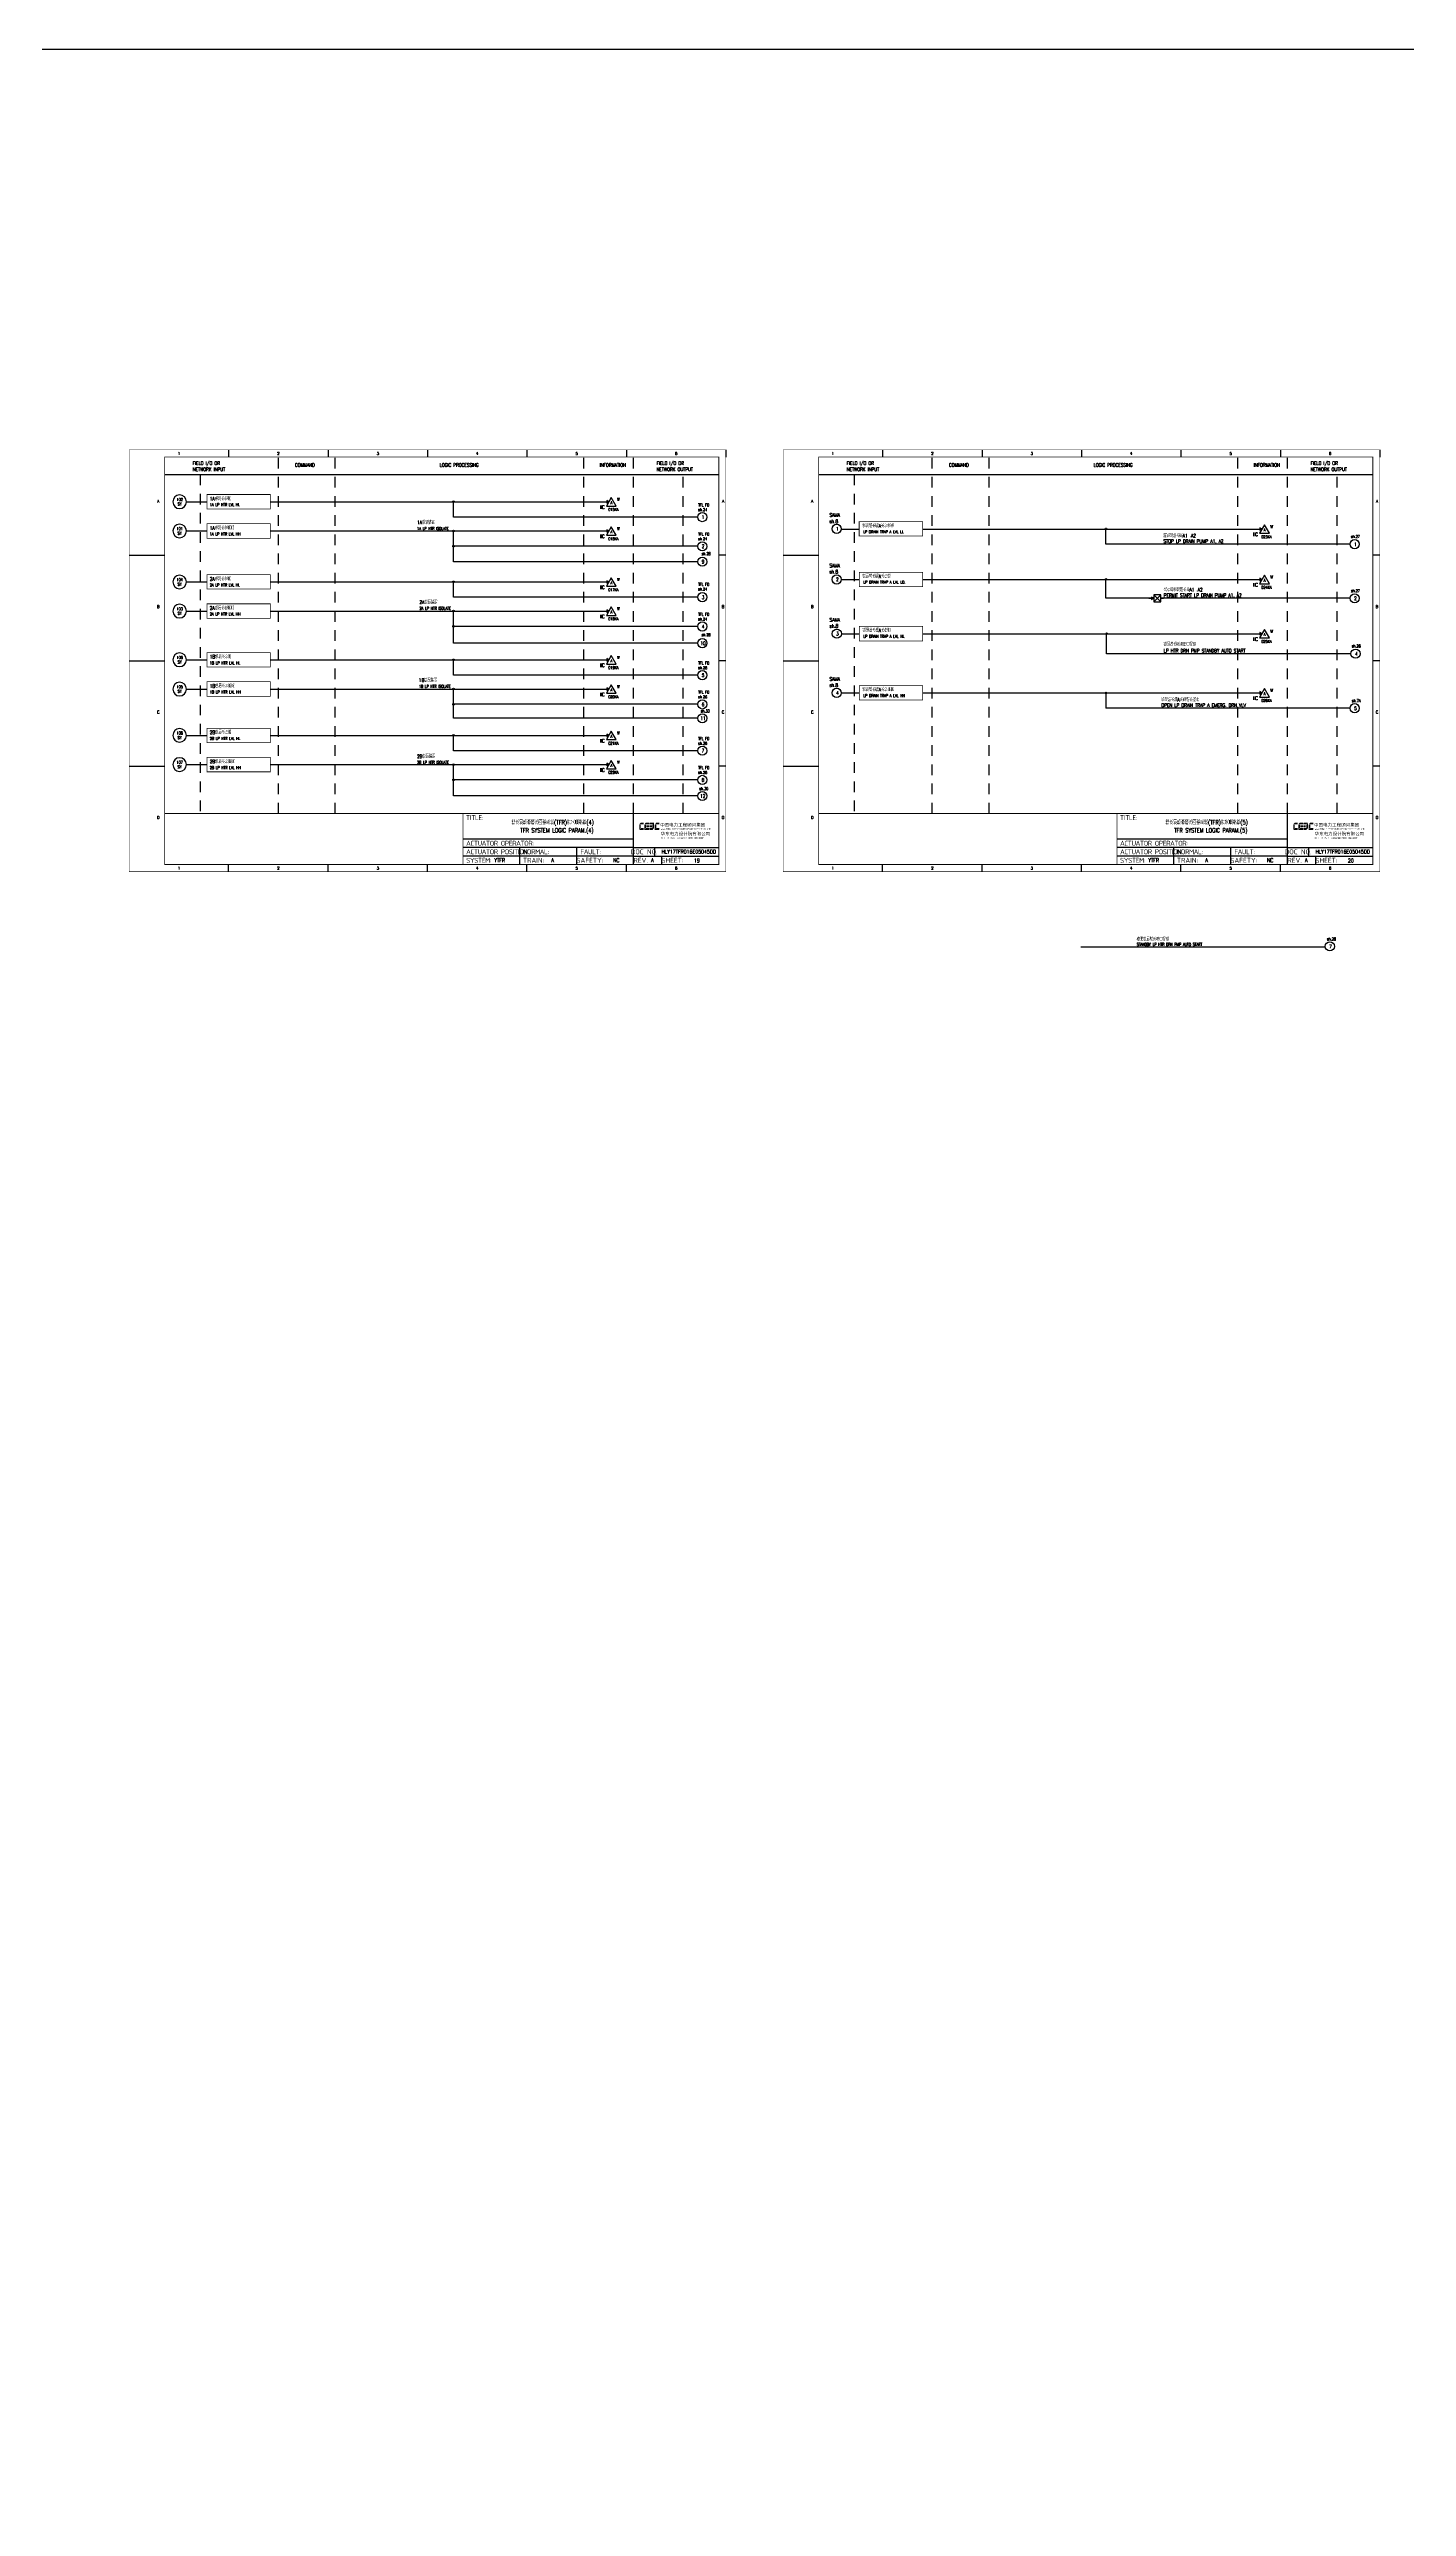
# Model space of a CAD drawing. Header units: millimetres. Extents: x 5560 to 16471, y 4607 to 8234.
# Drawn here: x 13526 to 14482, y 6338 to 8068 of the extents above; entities that cross this region are included whole.
import ezdxf
from ezdxf.enums import TextEntityAlignment as Align

# ---------------------------------------------------------------- set-up
doc = ezdxf.new("R2010")
doc.units = ezdxf.units.MM
doc.linetypes.add('DASHED', pattern=[0.75, 0.5, -0.25])
doc.linetypes.add('JIS_02_0.7', pattern=[1.35, 0.75, -0.6])
for name, color, linetype in [('BORDER', 1, 'Continuous'), ('INSTRUMENT', 4, 'Continuous'), ('MLINE', 6, 'Continuous'), ('TITLE', 1, 'Continuous'), ('TK', 7, 'Continuous'), ('图框_外框线', 7, 'Continuous'), ('图框_标题栏文字', 6, 'Continuous')]:
    doc.layers.add(name, color=color, linetype=linetype)
doc.styles.add('ecepdi', font='simhei.ttf', dxfattribs={"width": 0.9})
doc.styles.get("Standard").update_dxf_attribs({"font": 'romans.shx', "width": 0.7, "bigfont": '@0hztxta.shx'})
doc.styles.add('工程字', font='gbenor.shx', dxfattribs={"bigfont": 'gbcbig.shx'})

# ---------------------------------------------------------------- blocks, each defined once
blk = doc.blocks.new('A$C1E0003F3')
h = blk.add_hatch(color=152)
edge = h.paths.add_edge_path()
edge.add_ellipse((5.2, 4.4), major_axis=(0, 0.211), ratio=0.769231, start_angle=-90, end_angle=0)
edge.add_line((5.2, 4.6), (3.2, 4.6))
edge.add_line((3.2, 4.6), (2.1, 3.4))
edge.add_line((2.1, 3.4), (5.3, 3.4))
edge.add_line((5.3, 3.4), (5.3, 4.4))
h.paths.add_polyline_path([(3.2, 3.2), (2.1, 3.2), (2.1, -0.4), (3.2, 0.9)])
edge = h.paths.add_edge_path()
edge.add_line((5.3, 0.8), (3.3, 0.8))
edge.add_line((3.3, 0.8), (2.1, -0.5))
edge.add_line((2.1, -0.5), (5.2, -0.5))
edge.add_ellipse((5.2, -0.3), major_axis=(0, 0.211), ratio=0.769231, start_angle=180, end_angle=270)
edge.add_line((5.3, -0.3), (5.3, 0.8))
h = blk.add_hatch(color=152)
edge = h.paths.add_edge_path()
edge.add_ellipse((8.8, 4.4), major_axis=(0, 0.211), ratio=0.769231, start_angle=-90, end_angle=0)
edge.add_line((8.8, 4.6), (6.8, 4.6))
edge.add_line((6.8, 4.6), (5.7, 3.4))
edge.add_line((5.7, 3.4), (8.9, 3.4))
edge.add_line((8.9, 3.4), (8.9, 4.4))
h.paths.add_polyline_path([(6.8, 3.2), (5.7, 3.2), (5.7, -0.4), (6.8, 0.9)])
edge = h.paths.add_edge_path()
edge.add_ellipse((8.8, 2.5), major_axis=(0, 0.211), ratio=0.769231, start_angle=-90, end_angle=0)
edge.add_line((8.8, 2.7), (7.2, 2.7))
edge.add_line((7.2, 2.7), (7.2, 1.4))
edge.add_line((7.2, 1.4), (8.8, 1.4))
edge.add_ellipse((8.8, 1.7), major_axis=(0, 0.211), ratio=0.769231, start_angle=180, end_angle=270)
edge.add_line((8.9, 1.7), (8.9, 2.5))
edge = h.paths.add_edge_path()
edge.add_line((8.9, 0.8), (6.9, 0.8))
edge.add_line((6.9, 0.8), (5.7, -0.5))
edge.add_line((5.7, -0.5), (8.8, -0.5))
edge.add_ellipse((8.8, -0.3), major_axis=(0, 0.211), ratio=0.769231, start_angle=180, end_angle=270)
edge.add_line((8.9, -0.3), (8.9, 0.8))
h = blk.add_hatch(color=1)
edge = h.paths.add_edge_path()
edge.add_line((12.5, 4.6), (9.5, 4.6))
edge.add_ellipse((9.5, 4.4), major_axis=(0, 0.211), ratio=0.769231, start_angle=0, end_angle=90)
edge.add_line((9.3, 4.4), (9.3, 3.4))
edge.add_line((9.3, 3.4), (11.3, 3.4))
edge.add_line((11.3, 3.4), (12.5, 4.6))
h.paths.add_polyline_path([(12.6, 4.6), (11.4, 3.2), (11.4, 0.9), (12.6, 0.9)])
edge = h.paths.add_edge_path()
edge.add_line((11, 2.7), (9.5, 2.7))
edge.add_ellipse((9.5, 2.5), major_axis=(0, 0.211), ratio=0.769231, start_angle=0, end_angle=90)
edge.add_line((9.3, 2.5), (9.3, 1.7))
edge.add_ellipse((9.5, 1.7), major_axis=(0, 0.211), ratio=0.769231, start_angle=90, end_angle=180)
edge.add_line((9.5, 1.4), (11, 1.4))
edge.add_line((11, 1.4), (11, 2.7))
h = blk.add_hatch(color=1)
edge = h.paths.add_edge_path()
edge.add_line((12.6, 0.8), (9.3, 0.8))
edge.add_line((9.3, 0.8), (9.3, -0.3))
edge.add_ellipse((9.5, -0.3), major_axis=(0, 0.211), ratio=0.769231, start_angle=90, end_angle=180)
edge.add_line((9.5, -0.5), (11.4, -0.5))
edge.add_line((11.4, -0.5), (12.6, 0.8))
h = blk.add_hatch(color=152)
edge = h.paths.add_edge_path()
edge.add_ellipse((16.1, 4.4), major_axis=(0, 0.211), ratio=0.769231, start_angle=-90, end_angle=0)
edge.add_line((16.1, 4.6), (14.1, 4.6))
edge.add_line((14.1, 4.6), (13, 3.4))
edge.add_line((13, 3.4), (16.3, 3.4))
edge.add_line((16.3, 3.4), (16.3, 4.4))
h.paths.add_polyline_path([(14.1, 3.2), (13, 3.2), (13, -0.4), (14.1, 0.9)])
edge = h.paths.add_edge_path()
edge.add_line((16.3, 0.8), (14.2, 0.8))
edge.add_line((14.2, 0.8), (13, -0.5))
edge.add_line((13, -0.5), (16, -0.5))
edge.add_ellipse((16, -0.1), major_axis=(0, 0.316), ratio=0.769231, start_angle=180, end_angle=270)
edge.add_line((16.3, -0.1), (16.3, 0.8))
at = {"layer": 'TITLE', "color": 7, "style": 'ecepdi'}
for s, p in [('中', (16.9, 1.9)), ('国', (20.1, 2)), ('电', (23.2, 2)), ('力', (26.4, 2)), ('工', (29.5, 1.9)), ('程', (32.7, 2)), ('顾', (35.9, 2)), ('问', (39.1, 1.9)), ('集', (42.3, 2)), ('团', (45.4, 2)), ('华', (17.2, -4.3)), ('东', (20.4, -4.3)), ('电', (23.6, -4.3)), ('力', (26.7, -4.3)), ('设', (29.9, -4.3)), ('计', (33.1, -4.3)), ('院', (36.3, -4.3)), ('有', (39.4, -4.3)), ('限', (42.6, -4.3)), ('公', (45.8, -4.4)), ('司', (48.9, -4.3))]:
    blk.add_text(s, height=2.2, dxfattribs=at).set_placement(p)
at = {"layer": 'TITLE', "color": 7, "style": 'ecepdi', "width": 0.975}
for s, p in [('E', (17.6, 0)), ('A', (18.3, 0)), ('S', (19, 0)), ('T', (19.7, 0)), ('C', (21.1, 0.1)), ('H', (21.8, 0.1)), ('I', (22.5, 0.1)), ('N', (23.2, 0.1)), ('A', (23.9, 0.1)), ('E', (25.4, 0.1)), ('L', (26.1, 0.1)), ('E', (26.8, 0.1)), ('C', (27.5, 0.1)), ('T', (28.2, 0.1)), ('R', (28.9, 0.1)), ('I', (29.6, 0.1)), ('C', (30.3, 0.1)), ('P', (31.6, 0.1)), ('O', (32.3, 0.1)), ('W', (33, 0.1)), ('E', (33.7, 0.1)), ('R', (34.4, 0.1)), ('D', (35.8, 0.1)), ('E', (36.5, 0.1)), ('S', (37.2, 0.1)), ('I', (37.9, 0.1)), ('G', (38.7, 0.1)), ('N', (39.4, 0.1)), ('I', (40.7, 0.1)), ('N', (41.4, 0.1)), ('S', (42.1, 0.1)), ('T', (42.8, 0.1)), ('I', (43.5, 0.1)), ('T', (44.2, 0.1)), ('U', (44.9, 0.1)), ('T', (45.6, 0.1)), ('E', (46.3, 0.1)), ('C', (47.8, 0.1)), ('O', (48.5, 0.1)), ('L', (50.6, 0.1)), ('T', (51.3, 0.1)), ('D', (52, 0.1)), ('OF', (18, -6.2)), ('O', (17.7, -6.2)), ('F', (18.4, -6.2)), ('C', (19.8, -6.2)), ('H', (20.5, -6.2)), ('I', (21.2, -6.2)), ('N', (21.9, -6.2)), ('A', (22.6, -6.2)), ('P', (24, -6.2)), ('O', (24.7, -6.2)), ('W', (25.4, -6.2)), ('E', (26.1, -6.2)), ('R', (26.8, -6.2)), ('E', (28.2, -6.2)), ('N', (28.9, -6.3)), ('G', (29.6, -6.3)), ('I', (30.3, -6.3)), ('N', (31, -6.3)), ('E', (31.7, -6.3)), ('E', (32.4, -6.3)), ('R', (33.1, -6.2)), ('I', (33.8, -6.2)), ('N', (34.5, -6.3)), ('G', (35.2, -6.2)), ('C', (36.6, -6.2)), ('O', (37.3, -6.2)), ('N', (38, -6.2)), ('S', (38.7, -6.2)), ('U', (39.4, -6.2)), ('L', (40.1, -6.2)), ('T', (40.8, -6.2)), ('I', (41.5, -6.2)), ('N', (42.2, -6.2)), ('G', (42.9, -6.2)), ('G', (44.3, -6.2)), ('R', (45, -6.2)), ('O', (45.7, -6.2)), ('U', (46.4, -6.2)), ('P', (47.1, -6.2)), ('.', (49.2, 0.1)), (',', (49.9, 0.1)), ('.', (52.7, 0.1))]:
    blk.add_text(s, height=1, dxfattribs=at).set_placement(p, align=Align.MIDDLE_CENTER)
blk = doc.blocks.new('A$C57484896')
for p, q in [((70, 297), (70, 292)), ((140, 297), (140, 292)), ((210, 297), (210, 292)), ((280, 297), (280, 292)), ((350, 297), (350, 292)), ((420, 297), (420, 292)), ((0, 222.8), (25, 222.8)), ((420, 222.8), (415, 222.8)), ((0, 148.5), (25, 148.5)), ((420, 148.5), (415, 148.5)), ((0, 74.2), (25, 74.2)), ((420, 74.2), (415, 74.2)), ((70, 0), (70, 5)), ((140, 0), (140, 5)), ((210, 0), (210, 5)), ((280, 0), (280, 5)), ((350, 0), (350, 5))]:
    blk.add_line(p, q)
at = {"layer": 'MLINE'}
blk.add_line((25, 279.6), (415, 279.6), dxfattribs=at)
at = {"layer": 'MLINE', "linetype": 'JIS_02_0.7', "ltscale": 10}
for p, q in [((50, 279.6), (50, 41)), ((105, 41), (105, 292)), ((145, 41), (145, 292)), ((320, 41), (320, 292)), ((355, 41), (355, 292)), ((390, 41), (390, 279.6))]:
    blk.add_line(p, q, dxfattribs=at)
at = {"layer": '图框_外框线'}
for p, q in [((355, 5), (355, 41)), ((355, 23), (235, 23)), ((355, 17), (235, 17)), ((355, 11), (235, 11)), ((355, 11), (235, 11)), ((275, 11), (275, 17)), ((275, 5), (275, 11)), ((315, 11), (315, 17)), ((315, 5), (315, 11)), ((355, 17), (415, 17)), ((355, 11), (415, 11)), ((370, 11), (370, 17)), ((375, 5), (375, 11))]:
    blk.add_line(p, q, dxfattribs=at)
for points, const_width in [([(0, 0), (420, 0), (420, 297), (0, 297)], 0.3), ([(25, 5), (415, 5), (415, 292), (25, 292)], 0.6)]:
    blk.add_lwpolyline(points, close=True, dxfattribs=dict(at, const_width=const_width))
at = {"layer": '图框_外框线', "const_width": 0.6}
blk.add_lwpolyline([(235, 41), (25, 41)], dxfattribs=at)
at = {"layer": '图框_外框线'}
blk.add_lwpolyline([(415, 41, 0.6, 0.6, 0), (235, 41, 0.6, 0.6, 0), (235, 5, 0, 0, 0)], format="xyseb", dxfattribs=at)
blk.add_blockref('A$C1E0003F3', (356.9, 29.9))
at = {"layer": 'MLINE', "char_height": 2.5, "width": 31.896, "attachment_point": 1}
for s, insert in [('FIELD I/O OR', (44.7, 288.9)), ('NETWORK INPUT', (44.7, 284.6)), ('COMMAND', (116.7, 287.6)), ('LOGIC PROCESSING', (218.5, 287.6)), ('INFORMATION', (331.2, 287.6)), ('FIELD I/O OR', (371.2, 288.9)), ('NETWORK OUTPUT', (371.2, 284.6))]:
    blk.add_mtext(s, dxfattribs=dict(at, insert=insert))
at = {"layer": 'TK', "color": 3}
for s, p in [('1', (35, 294.5)), ('2', (105, 294.5)), ('3', (175, 294.5)), ('4', (245, 294.5)), ('5', (315, 294.5)), ('6', (385, 294.5)), ('1', (35, 2.5)), ('2', (105, 2.5)), ('3', (175, 2.5)), ('4', (245, 2.5)), ('5', (315, 2.5)), ('6', (385, 2.5))]:
    blk.add_text(s, height=2, dxfattribs=at).set_placement(p, align=Align.MIDDLE)
for s, p in [('A', (20.5, 259.9)), ('A', (418, 259.9)), ('B', (20.5, 185.6)), ('B', (418, 185.6)), ('C', (20.5, 111.4)), ('C', (418, 111.4)), ('D', (20.5, 37.1)), ('D', (418, 37.1))]:
    blk.add_text(s, height=2, dxfattribs=at).set_placement(p, align=Align.CENTER)
at = {"layer": '图框_标题栏文字', "char_height": 3.5, "style": '工程字'}
for s, insert, width, attachment_point in [('{\\T0.9; TITLE:}', (234.9, 38.1), 14.225, 4), ('{\\T0.9; ACTUATOR OPERATOR:}', (235, 20), 40, 4), ('{\\T0.9; ACTUATOR POSITION}', (235, 14), 45, 4), ('{\\T0.9; SYSTEM:}', (235, 8), 17.953, 4), ('{\\T0.9; }TRAIN: ', (275, 8), 17.664, 4), ('{\\T0.9; NORMAL:}', (275, 14), 18.256, 4), ('SAFETY:', (324.3, 8), 22.399, 5), ('{\\T0.9; FAULT:}', (315.4, 14), 15, 4), ('DOC NO.', (362.5, 14), 15, 5), ('REV.', (360, 8), 10, 5), ('SHEET:', (382.4, 8), 20, 5)]:
    blk.add_mtext(s, dxfattribs=dict(at, insert=insert, width=width, attachment_point=attachment_point))
blk = doc.blocks.new('INS00')
at = {"layer": 'INSTRUMENT', "color": 0}
blk.add_lwpolyline([(6, 0, 1), (-6, 0, 1)], format="xyb", close=True, dxfattribs=at)
at = {"layer": 'INSTRUMENT', "flags": 1}
for tag, p in [('INSNAM', (0, 9)), ('INSDGN', (0, -9)), ('INSSUP', (0, -15)), ('INSMAN', (0, -18)), ('INSREM', (0, -21)), ('INSTYP', (0, -12))]:
    blk.add_attdef(tag, text='', height=3, dxfattribs=at).set_placement(p, align=Align.TOP_CENTER)
at = {"layer": 'INSTRUMENT', "width": 0.7}
for tag, p in [('INSIDE', (0, 2)), ('INSSYS', (0, -2))]:
    blk.add_attdef(tag, text='', height=2.5, dxfattribs=at).set_placement(p, align=Align.MIDDLE)
for tag, p in [('INSHH', (6, 3.5)), ('INSL', (6, -3)), ('INSLL', (6, -6))]:
    blk.add_attdef(tag, p, '', height=2.5, dxfattribs=at)
at = {"layer": 'INSTRUMENT', "linetype": 'DASHED', "width": 0.7}
blk.add_attdef('INSH', (6, 0.5), '', height=2.5, dxfattribs=at)

msp = doc.modelspace()

# ---------------------------------------------------------------- hatches: boundary and pattern name
h = msp.add_hatch(color=256)
edge = h.paths.add_edge_path()
edge.add_arc((13811.1, 7749.5), 0.55, 0, 360)
for points in [[(13920.4, 7749.5), (13918.9, 7750.3), (13918.9, 7748.6)], [(13920.4, 7728.9), (13918.9, 7729.8), (13918.9, 7728)], [(14380.2, 7730.3), (14378.7, 7731.2), (14378.7, 7729.5)], [(13920.4, 7693), (13918.9, 7693.9), (13918.9, 7692.2)], [(14380.2, 7694.8), (14378.7, 7695.6), (14378.7, 7693.9)], [(13920.4, 7672.5), (13918.9, 7673.3), (13918.9, 7671.6)], [(14380.2, 7656.6), (14378.7, 7657.5), (14378.7, 7655.7)], [(13920.4, 7638.2), (13918.9, 7639), (13918.9, 7637.3)], [(13920.4, 7617.6), (13918.9, 7618.5), (13918.9, 7616.7)], [(14380.2, 7615), (14378.7, 7615.8), (14378.7, 7614.1)], [(13920.4, 7585), (13918.9, 7585.8), (13918.9, 7584.1)], [(13920.4, 7564.4), (13918.9, 7565.3), (13918.9, 7563.5)]]:
    msp.add_hatch(color=256).paths.add_polyline_path(points)
h = msp.add_hatch(color=256)
edge = h.paths.add_edge_path()
edge.add_arc((13811.1, 7728.9), 0.55, 0, 360)
h = msp.add_hatch(color=256)
edge = h.paths.add_edge_path()
edge.add_arc((13811.1, 7718.2), 0.55, 0, 360)
h = msp.add_hatch(color=256)
edge = h.paths.add_edge_path()
edge.add_arc((14270.3, 7730.4), 0.55, 0, 360)
h = msp.add_hatch(color=256)
edge = h.paths.add_edge_path()
edge.add_arc((13811.1, 7693.1), 0.55, 0, 360)
h = msp.add_hatch(color=256)
edge = h.paths.add_edge_path()
edge.add_arc((14270.3, 7694.8), 0.55, 0, 360)
h = msp.add_hatch(color=256)
edge = h.paths.add_edge_path()
edge.add_arc((13811.1, 7672.5), 0.55, 0, 360)
h = msp.add_hatch(color=256)
edge = h.paths.add_edge_path()
edge.add_arc((13811.1, 7661.7), 0.55, 0, 360)
h = msp.add_hatch(color=256)
edge = h.paths.add_edge_path()
edge.add_arc((14270.8, 7656.6), 0.55, 0, 360)
h = msp.add_hatch(color=256)
edge = h.paths.add_edge_path()
edge.add_arc((13811.1, 7638.2), 0.55, 0, 360)
h = msp.add_hatch(color=256)
edge = h.paths.add_edge_path()
edge.add_arc((13811.1, 7617.6), 0.55, 0, 360)
h = msp.add_hatch(color=256)
edge = h.paths.add_edge_path()
edge.add_arc((14270.3, 7614.9), 0.55, 0, 360)
h = msp.add_hatch(color=256)
edge = h.paths.add_edge_path()
edge.add_arc((13811.1, 7606.9), 0.55, 0, 360)
h = msp.add_hatch(color=256)
edge = h.paths.add_edge_path()
edge.add_arc((13811.1, 7585), 0.55, 0, 360)
h = msp.add_hatch(color=256)
edge = h.paths.add_edge_path()
edge.add_arc((13811.1, 7564.4), 0.55, 0, 360)
h = msp.add_hatch(color=256)
edge = h.paths.add_edge_path()
edge.add_arc((13811.1, 7553.7), 0.55, 0, 360)
at = {"layer": 'BORDER'}
msp.add_hatch(color=256, dxfattribs=at).paths.add_polyline_path([(14303.9, 7681.5), (14302.4, 7682.4), (14302.4, 7680.7)])

# ---------------------------------------------------------------- linework, layer by layer
for p, q in [((13623.1, 7749.5), (13637.5, 7749.5)), ((13682.2, 7749.5), (13918.9, 7749.5)), ((13811.1, 7738.7), (13811.1, 7749.5)), ((13889.9, 7738.7), (13811.1, 7738.7)), ((13983, 7738.7), (13889.9, 7738.7)), ((13623.1, 7728.9), (13637.5, 7728.9)), ((13682.2, 7728.9), (13918.9, 7728.9)), ((13811.1, 7707.3), (13811.1, 7728.9)), ((14084.1, 7730.3), (14096.5, 7730.3)), ((14141.3, 7730.3), (14378.7, 7730.3)), ((14270.2, 7719.6), (14270.2, 7730.4)), ((14349.1, 7719.6), (14270.2, 7719.6)), ((14442.2, 7719.6), (14349.1, 7719.6)), ((13983, 7718.2), (13811.1, 7718.2)), ((13983, 7707.3), (13811.1, 7707.3)), ((13623.1, 7693), (13637.5, 7693)), ((13682.2, 7693), (13918.9, 7693)), ((13811.1, 7682.3), (13811.1, 7693)), ((14084.1, 7694.8), (14096.5, 7694.8)), ((14141.3, 7694.8), (14310.9, 7694.8)), ((14270.2, 7681.5), (14270.3, 7694.8)), ((14310.9, 7694.8), (14378.7, 7694.8)), ((13623.1, 7672.5), (13637.5, 7672.5)), ((13682.2, 7672.5), (13918.9, 7672.5)), ((13889.9, 7682.3), (13811.1, 7682.3)), ((13811.1, 7649.9), (13811.1, 7672.5)), ((13983, 7682.3), (13889.9, 7682.3)), ((14303.9, 7681.5), (14270.2, 7681.5)), ((14442.2, 7681.5), (14308.9, 7681.5)), ((13983, 7661.7), (13811.1, 7661.7)), ((13983, 7649.9), (13811.1, 7649.9)), ((14084.1, 7656.6), (14096.5, 7656.6)), ((14141.4, 7656.6), (14311.5, 7656.6)), ((14270.8, 7642.5), (14270.8, 7656.6)), ((14311.5, 7656.6), (14378.7, 7656.6)), ((13623.1, 7638.2), (13637.5, 7638.2)), ((13682.2, 7638.2), (13918.9, 7638.2)), ((13811.1, 7627.4), (13811.1, 7638.2)), ((14324.5, 7642.5), (14270.8, 7642.5)), ((14442.7, 7642.5), (14324.5, 7642.5)), ((13623.1, 7617.6), (13637.5, 7617.6)), ((13682.2, 7617.6), (13918.9, 7617.6)), ((13889.9, 7627.4), (13811.1, 7627.4)), ((13811.1, 7597), (13811.1, 7617.6)), ((13983, 7627.4), (13889.9, 7627.4)), ((14084.1, 7614.9), (14096.5, 7614.9)), ((14141.3, 7614.9), (14380.1, 7614.9)), ((14270.3, 7614.9), (14270.2, 7604.1)), ((13983, 7606.9), (13811.1, 7606.9)), ((14349.1, 7604.1), (14270.2, 7604.1)), ((14442.2, 7604.1), (14349.1, 7604.1)), ((13623.1, 7585), (13637.5, 7585)), ((13682.2, 7585), (13918.9, 7585)), ((13983, 7597), (13811.1, 7597)), ((13811.1, 7574.2), (13811.1, 7585)), ((13623.1, 7564.4), (13637.5, 7564.4)), ((13682.2, 7564.4), (13918.9, 7564.4)), ((13983, 7574.2), (13811.1, 7574.2)), ((13811.1, 7542.3), (13811.1, 7564.4)), ((13983, 7553.7), (13811.1, 7553.7)), ((13983, 7542.3), (13811.1, 7542.3)), ((14252.7, 7436.1), (14424.7, 7436.1))]:
    msp.add_line(p, q)
for points in [[(7160.9, 8068.2), (15337, 8068.2), (15337, 4606.9), (7160.9, 4606.9)], [(13920.4, 7749.5), (13918.9, 7750.3), (13918.9, 7748.6)], [(13920.4, 7728.9), (13918.9, 7729.8), (13918.9, 7728)], [(14380.2, 7730.3), (14378.7, 7731.2), (14378.7, 7729.5)], [(13920.4, 7693), (13918.9, 7693.9), (13918.9, 7692.2)], [(14380.2, 7694.8), (14378.7, 7695.6), (14378.7, 7693.9)], [(13920.4, 7672.5), (13918.9, 7673.3), (13918.9, 7671.6)], [(14380.2, 7656.6), (14378.7, 7657.5), (14378.7, 7655.7)], [(13920.4, 7638.2), (13918.9, 7639), (13918.9, 7637.3)], [(13920.4, 7617.6), (13918.9, 7618.5), (13918.9, 7616.7)], [(14380.2, 7615), (14378.7, 7615.8), (14378.7, 7614.1)], [(13920.4, 7585), (13918.9, 7585.8), (13918.9, 7584.1)], [(13920.4, 7564.4), (13918.9, 7565.3), (13918.9, 7563.5)]]:
    msp.add_lwpolyline(points, close=True)
at = {"const_width": 0.5}
for points in [[(13637.5, 7754.6), (13682.2, 7754.6), (13682.2, 7744.4), (13637.5, 7744.4), (13637.5, 7754.6)], [(13637.5, 7734), (13682.2, 7734), (13682.2, 7723.8), (13637.5, 7723.8), (13637.5, 7734)], [(14096.6, 7735.4), (14141.3, 7735.4), (14141.3, 7725.3), (14096.6, 7725.3), (14096.6, 7735.4)], [(13637.5, 7698.1), (13682.2, 7698.1), (13682.2, 7688), (13637.5, 7688), (13637.5, 7698.1)], [(14096.7, 7699.8), (14141.3, 7699.8), (14141.3, 7689.7), (14096.7, 7689.7), (14096.7, 7699.8)], [(13637.5, 7677.6), (13682.2, 7677.6), (13682.2, 7667.4), (13637.5, 7667.4), (13637.5, 7677.6)], [(14096.7, 7661.7), (14141.4, 7661.7), (14141.4, 7651.5), (14096.7, 7651.5), (14096.7, 7661.7)], [(13637.5, 7643.2), (13682.2, 7643.2), (13682.2, 7633.1), (13637.5, 7633.1), (13637.5, 7643.2)], [(13637.5, 7622.7), (13682.2, 7622.7), (13682.2, 7612.5), (13637.5, 7612.5), (13637.5, 7622.7)], [(14096.7, 7620), (14141.3, 7620), (14141.3, 7609.8), (14096.7, 7609.8), (14096.7, 7620)], [(13637.5, 7590), (13682.2, 7590), (13682.2, 7579.9), (13637.5, 7579.9), (13637.5, 7590)], [(13637.5, 7569.5), (13682.2, 7569.5), (13682.2, 7559.3), (13637.5, 7559.3), (13637.5, 7569.5)]]:
    msp.add_lwpolyline(points, dxfattribs=at)
at = {"color": 1}
for points in [[(13925.6, 7746.5), (13922.1, 7752.5), (13918.7, 7746.5)], [(13925.6, 7725.9), (13922.1, 7731.9), (13918.7, 7725.9)], [(14385.4, 7727.3), (14381.9, 7733.3), (14378.4, 7727.3)], [(13925.6, 7690), (13922.1, 7696), (13918.7, 7690)], [(14385.4, 7691.8), (14381.9, 7697.8), (14378.4, 7691.8)], [(13925.6, 7669.5), (13922.1, 7675.5), (13918.7, 7669.5)], [(14385.4, 7653.6), (14381.9, 7659.6), (14378.4, 7653.6)], [(13925.6, 7635.2), (13922.1, 7641.2), (13918.7, 7635.2)], [(13925.6, 7614.6), (13922.1, 7620.6), (13918.7, 7614.6)], [(14385.4, 7612), (14381.9, 7618), (14378.4, 7612)], [(13925.6, 7582), (13922.1, 7588), (13918.7, 7582)], [(13925.6, 7561.4), (13922.1, 7567.4), (13918.7, 7561.4)]]:
    msp.add_lwpolyline(points, close=True, dxfattribs=at)
for centre in [(13811.1, 7749.5), (13811.1, 7728.9), (13811.1, 7718.2), (14270.3, 7730.4), (13811.1, 7693.1), (14270.3, 7694.8), (13811.1, 7672.5), (13811.1, 7661.7), (14270.8, 7656.6), (13811.1, 7638.2), (13811.1, 7617.6), (14270.3, 7614.9), (13811.1, 7606.9), (13811.1, 7585), (13811.1, 7564.4), (13811.1, 7553.7)]:
    msp.add_circle(centre, 0.55)
for centre in [(13986.2, 7738.7), (13986.2, 7718.1), (14080.8, 7730.4), (14445.4, 7719.6), (13986.2, 7707.3), (13986.2, 7682.3), (14080.8, 7694.8), (14445.4, 7681.5), (13986.2, 7661.7), (13986.2, 7649.9), (14080.9, 7656.6), (14446, 7642.5), (13986.2, 7627.4), (14080.8, 7614.9), (13986.2, 7606.8), (13986.2, 7597), (14445.4, 7604.1), (13986.2, 7574.2), (13986.2, 7553.6), (13986.2, 7542.3), (14427.9, 7436.4)]:
    msp.add_circle(centre, 3.25, dxfattribs=at)
at = {"layer": 'BORDER'}
for p, q in [((14300.4, 7681.5), (14303.9, 7681.5)), ((14303.9, 7684), (14308.9, 7679)), ((14308.9, 7684), (14303.9, 7679)), ((14308.9, 7681.5), (14310.9, 7681.5))]:
    msp.add_line(p, q, dxfattribs=at)
for points in [[(14303.9, 7681.5), (14302.4, 7682.4), (14302.4, 7680.7)], [(14308.9, 7684), (14303.9, 7684), (14303.9, 7679), (14308.9, 7679)]]:
    msp.add_lwpolyline(points, close=True, dxfattribs=at)

# ---------------------------------------------------------------- block references
for p in [(13582.8, 7489), (14043.1, 7489)]:
    msp.add_blockref('A$C57484896', p)
at = {"layer": 'MLINE', "xscale": 0.7999999999992724, "yscale": 0.7999999999992724, "zscale": 0.8}
for p, values in [((13618.3, 7749.5), {'INSIDE': '102', 'INSSYS': 'SY'}), ((13618.3, 7728.9), {'INSIDE': '101', 'INSSYS': 'SY'}), ((13618.3, 7693), {'INSIDE': '104', 'INSSYS': 'SY'}), ((13618.3, 7672.5), {'INSIDE': '103', 'INSSYS': 'SY'}), ((13618.3, 7638.2), {'INSIDE': '106', 'INSSYS': 'SY'}), ((13618.3, 7617.6), {'INSIDE': '105', 'INSSYS': 'SY'}), ((13618.3, 7585), {'INSIDE': '108', 'INSSYS': 'SY'}), ((13618.3, 7564.4), {'INSIDE': '107', 'INSSYS': 'SY'})]:
    msp.add_blockref('INS00', p, dxfattribs=at).add_auto_attribs(values)

# ---------------------------------------------------------------- texts
at = {"color": 1, "width": 0.7}
for p in [(13922.2, 7747.8), (13922.2, 7727.3), (14382, 7728.7), (13922.2, 7691.4), (14382, 7693.1), (13922.2, 7670.9), (14382, 7655), (13922.2, 7636.5), (13922.2, 7616), (14382, 7613.4), (13922.2, 7583.3), (13922.2, 7562.8)]:
    msp.add_text('A', height=2, dxfattribs=at).set_placement(p, align=Align.CENTER)
at = {"attachment_point": 1}
for s, insert, char_height, width in [('1A低加水位高', (13639.5, 7752.9), 2.5, 73.007), ('1A LP HTR LVL HI.', (13639.5, 7748.4), 2, 73.007), ('1A低加解列', (13785.4, 7736.2), 2.5, 73.007), ('IIC', (13914.1, 7746.9), 2.5, 4.504), ('015KA', (13920, 7745), 2, 73.007), ('W', (13926.3, 7752.2), 2, 73.007), ('1', (13985.8, 7739.9), 2.5, 73.007), ('SAMA', (14075.7, 7741.4), 2.5, 73.007), ('sh.8', (14075.7, 7737), 2.5, 73.007), ('1A低加水位高高', (13639.5, 7732.3), 2.5, 73.007), ('1A LP HTR LVL HH', (13639.5, 7727.8), 2, 73.007), ('1A LP HTR ISOLATE', (13785.4, 7731.7), 2, 73.007), ('IIC', (13914.1, 7726.4), 2.5, 4.504), ('016KA', (13920, 7724.4), 2, 73.007), ('W', (13926.3, 7731.6), 2, 73.007), ('2', (13985.8, 7719.4), 2.5, 73.007), ('1', (14080.3, 7731.7), 2.5, 73.007), ('低加疏水箱A水位低低', (14098.9, 7733.8), 2.5, 57.127), ('LP DRAIN TRAP A LVL LL', (14099.5, 7729.3), 2, 73.007), ('跳低加疏水泵A1、A2', (14310.7, 7726.9), 2.5, 33.843), ('STOP LP DRAIN PUMP A1, A2', (14310.8, 7723), 2.5, 40.942), ('IIC', (14373.9, 7727.8), 2.5, 4.504), ('023KA', (14379.7, 7725.8), 2, 73.007), ('W', (14386.1, 7733), 2, 73.007), ('sh.27', (14442.8, 7726), 2, 73.007), ('1', (14445, 7720.8), 2.5, 73.007), ('sh.28', (13985.7, 7713.9), 2, 73.007), ('9', (13985.8, 7708.5), 2.5, 73.007), ('SAMA', (14075.7, 7705.8), 2.5, 73.007), ('sh.8', (14075.7, 7701.5), 2.5, 73.007), ('2A低加水位高', (13639.5, 7696.4), 2.5, 73.007), ('2A LP HTR LVL HI.', (13639.5, 7691.9), 2, 73.007), ('IIC', (13914.1, 7690.5), 2.5, 4.504), ('017KA', (13920, 7688.5), 2, 73.007), ('W', (13926.3, 7695.7), 2, 73.007), ('2', (14080.3, 7696.1), 2.5, 73.007), ('低加疏水箱A水位低', (14098.9, 7698.3), 2.5, 57.127), ('LP DRAIN TRAP A LVL LO.', (14099.6, 7693.9), 2, 73.007), ('允许启低加疏水泵A1、A2', (14310.9, 7688.8), 2.5, 44.763), ('PERMIT START LP DRAIN PUMP A1, A2', (14311, 7684.9), 2.5, 54.22), ('IIC', (14373.9, 7692.2), 2.5, 4.504), ('024KA', (14379.7, 7690.2), 2, 73.007), ('W', (14386.1, 7697.5), 2, 73.007), ('sh.27', (14442.8, 7687.8), 2, 73.007), ('2A低加水位高高', (13639.5, 7675.9), 2.5, 73.007), ('2A LP HTR LVL HH', (13639.5, 7671.4), 2, 73.007), ('2A LP HTR ISOLATE', (13787.1, 7675.5), 2, 73.007), ('2A低加解列', (13787.1, 7680), 2.5, 73.007), ('IIC', (13914.1, 7669.9), 2.5, 4.504), ('018KA', (13920, 7668), 2, 73.007), ('W', (13926.3, 7675.2), 2, 73.007), ('3', (13985.8, 7683.5), 2.5, 73.007), ('SAMA', (14075.8, 7667.6), 2.5, 73.007), ('2', (14445, 7682.7), 2.5, 73.007), ('10', (13984.8, 7651.1), 2.5, 73.007), ('sh.28', (13985.7, 7656.8), 2, 73.007), ('4', (13985.8, 7662.9), 2.5, 73.007), ('sh.8', (14075.8, 7663.3), 2.5, 73.007), ('3', (14080.4, 7657.9), 2.5, 73.007), ('低加疏水箱A水位高', (14099, 7660.2), 2.5, 57.127), ('LP DRAIN TRAP A LVL HI.', (14099.6, 7655.7), 2, 73.007), ('低加疏水泵备用自动启', (14310.9, 7650.4), 2.5, 44.763), ('IIC', (14373.9, 7654), 2.5, 4.504), ('025KA', (14379.7, 7652.1), 2, 73.007), ('W', (14386.1, 7659.3), 2, 73.007), ('1B低加水位高', (13639.5, 7641.6), 2.5, 73.007), ('1B LP HTR LVL HI.', (13639.5, 7637), 2, 73.007), ('IIC', (13914.1, 7635.6), 2.5, 4.504), ('019KA', (13920, 7633.6), 2, 73.007), ('W', (13926.3, 7640.8), 2, 73.007), ('LP HTR DRN PMP STANDBY AUTO START', (14311, 7645.9), 2.5, 54.22), ('sh.28', (14443.3, 7648.9), 2, 73.007), ('4', (14445.6, 7643.7), 2.5, 73.007), ('1B低加水位高高', (13639.5, 7621), 2.5, 73.007), ('1B LP HTR LVL HH', (13639.5, 7616.5), 2, 73.007), ('1B LP HTR ISOLATE', (13786.7, 7620.5), 2, 73.007), ('1B低加解列', (13786.7, 7625.1), 2.5, 73.007), ('IIC', (13914.1, 7615), 2.5, 4.504), ('W', (13926.3, 7620.3), 2, 73.007), ('5', (13985.8, 7628.6), 2.5, 73.007), ('SAMA', (14075.7, 7625.9), 2.5, 73.007), ('sh.8', (14075.7, 7621.6), 2.5, 73.007), ('4', (14080.3, 7616.2), 2.5, 73.007), ('低加疏水箱A水位高高', (14098.9, 7618.5), 2.5, 57.127), ('W', (14386.1, 7617.7), 2, 73.007), ('020KA', (13920, 7613.1), 2, 73.007), ('sh.30', (13985.1, 7603.1), 2, 73.007), ('11', (13984.8, 7598.3), 2.5, 73.007), ('6', (13985.8, 7608), 2.5, 73.007), ('LP DRAIN TRAP A LVL HH', (14099.6, 7614), 2, 73.007), ('低加疏水箱A危急疏水阀开', (14309.2, 7611.4), 2.5, 43.954), ('OPEN LP DRAIN TRAP A EMERG. DRN VLV ', (14309.3, 7607.5), 2.5, 60.698), ('IIC', (14373.9, 7612.4), 2.5, 4.504), ('026KA', (14379.7, 7610.5), 2, 73.007), ('sh.7A', (14443.4, 7610.4), 2, 73.007), ('5', (14445, 7605.3), 2.5, 73.007), ('2B低加水位高', (13639.5, 7588.4), 2.5, 73.007), ('2B LP HTR LVL HI.', (13639.5, 7583.8), 2, 73.007), ('IIC', (13914.1, 7582.4), 2.5, 4.504), ('021KA', (13920, 7580.4), 2, 73.007), ('W', (13926.3, 7587.7), 2, 73.007), ('2B低加水位高高', (13639.5, 7567.8), 2.5, 73.007), ('2B LP HTR LVL HH', (13639.5, 7563.3), 2, 73.007), ('2B低加解列', (13785.4, 7571.5), 2.5, 73.007), ('2B LP HTR ISOLATE', (13785.4, 7567), 2, 73.007), ('W', (13926.3, 7567.1), 2, 73.007), ('7', (13985.8, 7575.4), 2.5, 73.007), ('IIC', (13914.1, 7561.8), 2.5, 4.504), ('022KA', (13920, 7559.9), 2, 73.007), ('sh.30', (13984.1, 7548.5), 2, 73.007), ('8', (13985.8, 7554.8), 2.5, 73.007), ('12', (13984.7, 7543.5), 2.5, 73.007), ('给水加热器疏水回收系统(TFR)开关量参数(4)', (13851.8, 7525.2), 3, 79.561), ('TFR SYSTEM LOGIC PARAM.(4)', (13858.1, 7519.6), 3, 114.34), ('给水加热器疏水回收系统(TFR)开关量参数(5)', (14312.1, 7525.2), 3, 79.561), ('TFR SYSTEM LOGIC PARAM.(5)', (14318.3, 7519.6), 3, 114.34), ('YTFR', (13839.8, 7498.4), 2.8, 8.598), ('A', (13879.9, 7498.4), 2.8, 8.598), ('NC', (13923.5, 7498.4), 2.8, 8.598), ('A', (13950.2, 7498.4), 2.8, 8.598), ('YTFR', (14300.1, 7498.4), 2.8, 8.598), ('A', (14340.2, 7498.4), 2.8, 8.598), ('NC', (14383.7, 7498.4), 2.8, 8.598), ('A', (14410.4, 7498.4), 2.8, 8.598), ('备用低加疏水泵自动启', (14291.9, 7442.7), 2.5, 27.913), ('sh.28', (14425.9, 7442.6), 2, 73.007), ('STANDBY LP HTR DRN PMP AUTO START', (14292, 7438.8), 2, 73.007), ('7', (14427.5, 7437.6), 2.5, 73.007)]:
    msp.add_mtext(s, dxfattribs=dict(at, insert=insert, char_height=char_height, width=width))
at = {"color": 1, "char_height": 2, "width": 73.007, "attachment_point": 1}
for s, insert in [('TFL FD\\Psh.24', (13983.3, 7748.2)), ('TFL FD\\Psh.24', (13983.3, 7727.7)), ('TFL FD\\Psh.24', (13983.3, 7692.3)), ('TFL FD\\Psh.24', (13983.3, 7671.2)), ('TFL FD\\Psh.26', (13983.3, 7636.9)), ('TFL FD\\Psh.26', (13983.3, 7616.4)), ('TFL FD\\Psh.26', (13983.3, 7583.7)), ('TFL FD\\Psh.26', (13983.3, 7563.2))]:
    msp.add_mtext(s, dxfattribs=dict(at, insert=insert))
at = {"width": 0.7}
for tag, p, s in [('HLY17TFR016E05045DD', (13957.5, 7501.7), ''), ('19', (13980.3, 7495.4), '1'), ('HLY17TFR016E05045DD', (14417.8, 7501.7), ''), ('20', (14440.6, 7495.4), '1')]:
    msp.add_attdef(tag, p, s, height=2.8, dxfattribs=at)

doc.saveas('drawing.dxf')
